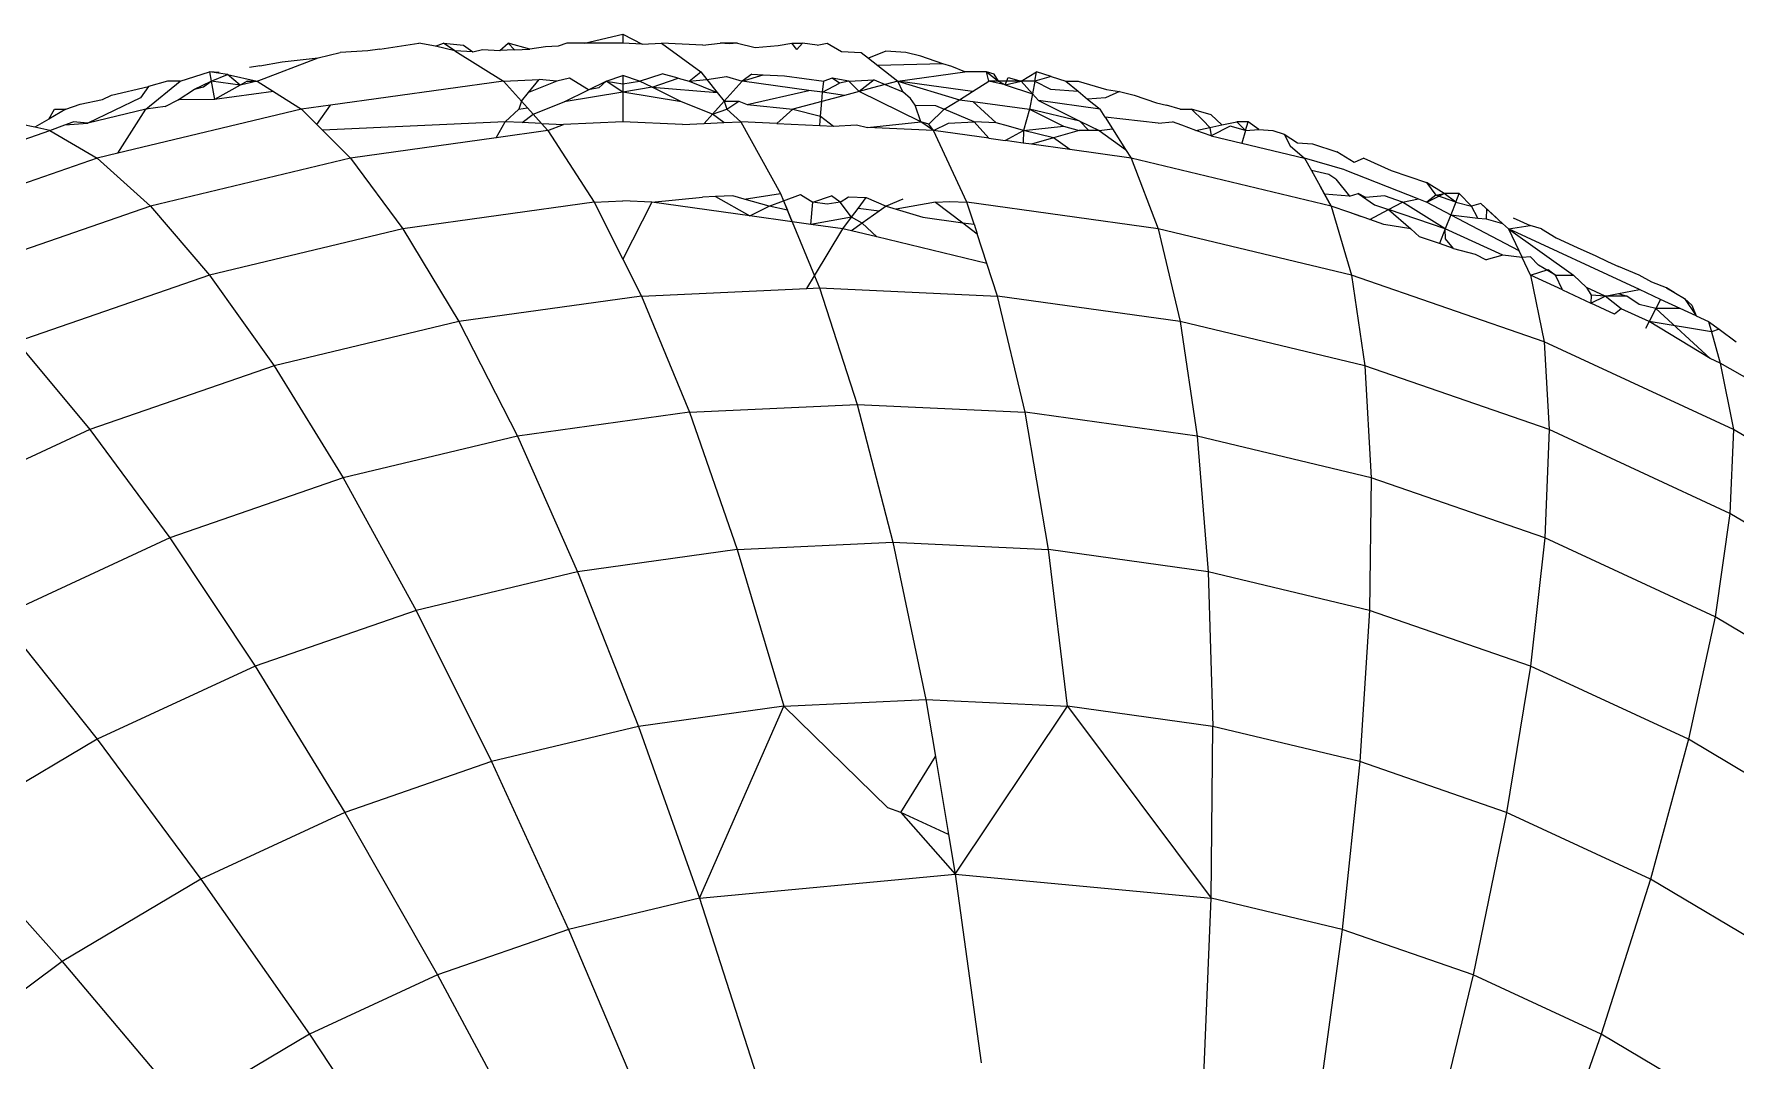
# Model space of a CAD drawing. Header units: millimetres. Extents: x 153 to 4750, y 92 to 3343.
# Drawn here: x 2630.94 to 2636.56, y 1093.23 to 1096.62 of the extents above; entities that cross this region are included whole.
import ezdxf

# ---------------------------------------------------------------- set-up
doc = ezdxf.new("R2010")
doc.units = ezdxf.units.MM

msp = doc.modelspace()

# ---------------------------------------------------------------- linework, layer by layer
for p, q in [((2632.7542, 1096.5853), (2632.8812, 1096.6156)), ((2632.8812, 1096.6156), (2632.8812, 1096.5853)), ((2632.8812, 1096.6156), (2632.9453, 1096.5824)), ((2632.0388, 1096.56), (2631.9474, 1096.555)), ((2632.0785, 1096.5656), (2632.0388, 1096.56)), ((2632.0785, 1096.5656), (2632.2073, 1096.5853)), ((2632.2627, 1096.5752), (2632.2073, 1096.5853)), ((2632.2627, 1096.5752), (2632.2887, 1096.5853)), ((2632.3265, 1096.5603), (2632.2627, 1096.5752)), ((2632.2887, 1096.5853), (2632.3547, 1096.579)), ((2632.3265, 1096.5603), (2632.2887, 1096.5853)), ((2632.3265, 1096.5603), (2632.4876, 1096.4606)), ((2632.386, 1096.5567), (2632.3265, 1096.5603)), ((2632.3547, 1096.579), (2632.386, 1096.5567)), ((2632.386, 1096.5567), (2632.4172, 1096.5644)), ((2632.4172, 1096.5644), (2632.4754, 1096.5608)), ((2632.4754, 1096.5608), (2632.5027, 1096.5853)), ((2632.5237, 1096.563), (2632.4754, 1096.5608)), ((2632.5743, 1096.5654), (2632.5027, 1096.5853)), ((2632.5027, 1096.5853), (2632.5237, 1096.563)), ((2632.5237, 1096.563), (2632.5743, 1096.5654)), ((2632.6256, 1096.5738), (2632.5743, 1096.5654)), ((2632.667, 1096.5756), (2632.6256, 1096.5738)), ((2632.6959, 1096.5853), (2632.667, 1096.5756)), ((2632.7542, 1096.5853), (2632.6959, 1096.5853)), ((2632.8812, 1096.5853), (2632.7542, 1096.5853)), ((2632.9453, 1096.5824), (2632.8812, 1096.5853)), ((2632.9453, 1096.5824), (2633.0082, 1096.5853)), ((2633.0082, 1096.5853), (2633.1384, 1096.4904)), ((2633.1448, 1096.579), (2633.0082, 1096.5853)), ((2633.1448, 1096.579), (2633.2023, 1096.5853)), ((2633.2598, 1096.5853), (2633.2023, 1096.5853)), ((2633.2324, 1096.5838), (2633.2023, 1096.5853)), ((2633.2598, 1096.5853), (2633.2324, 1096.5838)), ((2633.2598, 1096.5853), (2633.3179, 1096.5711)), ((2633.3179, 1096.5711), (2633.3937, 1096.578)), ((2633.3937, 1096.578), (2633.4388, 1096.5853)), ((2633.4551, 1096.5648), (2633.4388, 1096.5853)), ((2633.4388, 1096.5853), (2633.4737, 1096.5853)), ((2633.4551, 1096.5648), (2633.4737, 1096.5853)), ((2633.5224, 1096.5786), (2633.4737, 1096.5853)), ((2633.5224, 1096.5786), (2633.5551, 1096.5853)), ((2633.5551, 1096.5853), (2633.6031, 1096.558)), ((2633.6031, 1096.558), (2633.6673, 1096.555)), ((2633.7491, 1096.5586), (2633.6921, 1096.5359)), ((2633.815, 1096.555), (2633.7491, 1096.5586)), ((2631.6831, 1096.5103), (2631.6486, 1096.5054)), ((2631.6734, 1096.4606), (2631.8752, 1096.5371)), ((2631.6831, 1096.5103), (2631.7565, 1096.5234)), ((2631.7565, 1096.5234), (2631.8752, 1096.5371)), ((2631.8752, 1096.5371), (2631.9474, 1096.555)), ((2633.6673, 1096.555), (2633.6921, 1096.5359)), ((2633.6921, 1096.5359), (2633.7232, 1096.5117)), ((2633.9375, 1096.5173), (2633.7232, 1096.5117)), ((2633.7232, 1096.5117), (2633.7892, 1096.4606)), ((2633.8644, 1096.5428), (2633.815, 1096.555)), ((2633.9375, 1096.5173), (2633.8644, 1096.5428)), ((2633.9666, 1096.5083), (2633.9375, 1096.5173)), ((2634.0103, 1096.4904), (2633.9666, 1096.5083)), ((2631.3061, 1096.3673), (2631.4193, 1096.4606)), ((2631.3781, 1096.4606), (2631.3149, 1096.443)), ((2631.4193, 1096.4606), (2631.3781, 1096.4606)), ((2631.4193, 1096.4606), (2631.5165, 1096.4904)), ((2631.4668, 1096.4334), (2631.522, 1096.4606)), ((2631.4966, 1096.4414), (2631.522, 1096.4606)), ((2631.5165, 1096.4904), (2631.522, 1096.4606)), ((2631.5761, 1096.4825), (2631.5165, 1096.4904)), ((2631.5481, 1096.4888), (2631.5165, 1096.4904)), ((2631.522, 1096.4606), (2631.5761, 1096.4825)), ((2631.522, 1096.4606), (2631.5334, 1096.3991)), ((2631.6178, 1096.4473), (2631.522, 1096.4606)), ((2631.6178, 1096.4473), (2631.5334, 1096.3991)), ((2631.6178, 1096.4473), (2631.5761, 1096.4825)), ((2631.5761, 1096.4825), (2631.6734, 1096.4606)), ((2631.6734, 1096.4606), (2631.6178, 1096.4473)), ((2631.6411, 1096.4606), (2631.6178, 1096.4473)), ((2631.6411, 1096.4606), (2631.6734, 1096.4606)), ((2631.6734, 1096.4606), (2631.7276, 1096.4262)), ((2632.4876, 1096.4606), (2631.916, 1096.3806)), ((2632.4876, 1096.4606), (2632.6044, 1096.4659)), ((2632.4876, 1096.4606), (2632.5469, 1096.3942)), ((2632.57, 1096.423), (2632.6044, 1096.4659)), ((2632.6629, 1096.4606), (2632.57, 1096.423)), ((2632.6629, 1096.4606), (2632.6044, 1096.4659)), ((2632.7044, 1096.4705), (2632.6629, 1096.4606)), ((2632.7681, 1096.4319), (2632.7044, 1096.4705)), ((2632.7681, 1096.4319), (2632.8262, 1096.4606)), ((2632.8262, 1096.4606), (2632.8013, 1096.4376)), ((2632.8262, 1096.4606), (2632.8812, 1096.4786)), ((2632.8262, 1096.4606), (2632.8812, 1096.4512)), ((2632.8812, 1096.4243), (2632.8262, 1096.4606)), ((2632.9362, 1096.4606), (2632.8812, 1096.4786)), ((2632.8812, 1096.4786), (2632.8812, 1096.4243)), ((2632.8812, 1096.4512), (2632.9362, 1096.4606)), ((2632.9362, 1096.4606), (2633.011, 1096.4846)), ((2632.9773, 1096.4403), (2632.9362, 1096.4606)), ((2632.9773, 1096.4403), (2633.0639, 1096.4702)), ((2633.0639, 1096.4702), (2633.011, 1096.4846)), ((2633.0639, 1096.4702), (2633.0996, 1096.4606)), ((2633.0996, 1096.4606), (2633.1384, 1096.4904)), ((2633.0996, 1096.4606), (2633.158, 1096.4659)), ((2633.0996, 1096.4606), (2633.1924, 1096.423)), ((2633.1384, 1096.4904), (2633.158, 1096.4659)), ((2633.158, 1096.4659), (2633.2237, 1096.475)), ((2633.158, 1096.4659), (2633.1924, 1096.423)), ((2633.2748, 1096.4606), (2633.2155, 1096.3942)), ((2633.2237, 1096.475), (2633.2748, 1096.4606)), ((2633.3072, 1096.4827), (2633.2748, 1096.4606)), ((2633.2748, 1096.4606), (2633.3437, 1096.481)), ((2633.4946, 1096.4298), (2633.2748, 1096.4606)), ((2633.3072, 1096.4827), (2633.3437, 1096.481)), ((2633.3437, 1096.481), (2633.4149, 1096.4777)), ((2633.4149, 1096.4777), (2633.5439, 1096.4606)), ((2633.5405, 1096.4234), (2633.5439, 1096.4606)), ((2633.5405, 1096.4234), (2633.5962, 1096.4534)), ((2633.5716, 1096.4705), (2633.5439, 1096.4606)), ((2633.6272, 1096.4606), (2633.5716, 1096.4705)), ((2633.5962, 1096.4534), (2633.5716, 1096.4705)), ((2633.6272, 1096.4606), (2633.5962, 1096.4534)), ((2633.6272, 1096.4606), (2633.7105, 1096.4642)), ((2633.6614, 1096.4263), (2633.6272, 1096.4606)), ((2633.7105, 1096.4642), (2633.6614, 1096.4263)), ((2633.7465, 1096.4491), (2633.7052, 1096.4384)), ((2633.7105, 1096.4642), (2633.7465, 1096.4491)), ((2633.7892, 1096.4606), (2633.7465, 1096.4491)), ((2633.7465, 1096.4491), (2633.8047, 1096.4247)), ((2633.7892, 1096.4606), (2634.0103, 1096.4904)), ((2633.8047, 1096.4247), (2633.7892, 1096.4606)), ((2634.0349, 1096.4262), (2633.7892, 1096.4606)), ((2633.7892, 1096.4606), (2633.992, 1096.399)), ((2634.0811, 1096.4904), (2634.0103, 1096.4904)), ((2634.0349, 1096.4262), (2634.089, 1096.4606)), ((2634.1068, 1096.4827), (2634.0811, 1096.4904)), ((2634.0811, 1096.4904), (2634.1213, 1096.4606)), ((2634.089, 1096.4606), (2634.0811, 1096.4904)), ((2634.1213, 1096.4606), (2634.089, 1096.4606)), ((2634.1435, 1096.4475), (2634.089, 1096.4606)), ((2634.1213, 1096.4606), (2634.1068, 1096.4827)), ((2634.1213, 1096.4606), (2634.1435, 1096.4475)), ((2634.1961, 1096.4606), (2634.1213, 1096.4606)), ((2634.1435, 1096.4475), (2634.1525, 1096.4726)), ((2634.1435, 1096.4475), (2634.1961, 1096.4606)), ((2634.1435, 1096.4475), (2634.2327, 1096.4188)), ((2634.1525, 1096.4726), (2634.1961, 1096.4606)), ((2634.1961, 1096.4606), (2634.246, 1096.4904)), ((2634.2327, 1096.4188), (2634.1961, 1096.4606)), ((2634.2404, 1096.4606), (2634.1961, 1096.4606)), ((2634.2404, 1096.4606), (2634.2327, 1096.4188)), ((2634.2404, 1096.4606), (2634.246, 1096.4904)), ((2634.2946, 1096.4754), (2634.2404, 1096.4606)), ((2634.2404, 1096.4606), (2634.2922, 1096.434)), ((2634.2946, 1096.4754), (2634.246, 1096.4904)), ((2634.2946, 1096.4754), (2634.3431, 1096.4606)), ((2634.3431, 1096.4606), (2634.3843, 1096.4606)), ((2634.3431, 1096.4606), (2634.3841, 1096.4268)), ((2634.3843, 1096.4606), (2634.4779, 1096.4328)), ((2631.0897, 1096.3845), (2631.1639, 1096.3994)), ((2631.2884, 1096.4056), (2631.1147, 1096.3214)), ((2631.1639, 1096.3994), (2631.1932, 1096.4144)), ((2631.1932, 1096.4144), (2631.3149, 1096.443)), ((2631.3149, 1096.443), (2631.2884, 1096.4056)), ((2631.3705, 1096.3763), (2631.413, 1096.3982)), ((2631.413, 1096.3982), (2631.4668, 1096.4334)), ((2631.5334, 1096.3991), (2631.413, 1096.3982)), ((2631.4668, 1096.4334), (2631.4966, 1096.4414)), ((2631.7276, 1096.4262), (2631.5334, 1096.3991)), ((2631.7276, 1096.4262), (2631.8205, 1096.3673)), ((2632.5469, 1096.3942), (2632.5376, 1096.3673)), ((2632.5469, 1096.3942), (2632.57, 1096.423)), ((2632.5469, 1096.3942), (2632.5667, 1096.3721)), ((2632.5855, 1096.351), (2632.6876, 1096.3922)), ((2632.6876, 1096.3922), (2632.7681, 1096.4319)), ((2632.8812, 1096.4243), (2632.6876, 1096.3922)), ((2632.8013, 1096.4376), (2632.7681, 1096.4319)), ((2632.9773, 1096.4403), (2632.8812, 1096.4243)), ((2632.8812, 1096.4243), (2632.8812, 1096.3261)), ((2633.0748, 1096.3922), (2632.8812, 1096.4243)), ((2633.0748, 1096.3922), (2632.9773, 1096.4403)), ((2632.9773, 1096.4403), (2633.1924, 1096.423)), ((2633.1769, 1096.351), (2633.0748, 1096.3922)), ((2633.1769, 1096.351), (2633.2155, 1096.3942)), ((2633.1924, 1096.423), (2633.2155, 1096.3942)), ((2633.2155, 1096.3942), (2633.2635, 1096.3943)), ((2633.2155, 1096.3942), (2633.2248, 1096.3673)), ((2633.2248, 1096.3673), (2633.2635, 1096.3943)), ((2633.2635, 1096.3943), (2633.2919, 1096.3828)), ((2633.2919, 1096.3828), (2633.4946, 1096.4298)), ((2633.5378, 1096.3931), (2633.4417, 1096.3673)), ((2633.5405, 1096.4234), (2633.4946, 1096.4298)), ((2633.5334, 1096.3448), (2633.5378, 1096.3931)), ((2633.5378, 1096.3931), (2633.5405, 1096.4234)), ((2633.613, 1096.4133), (2633.5378, 1096.3931)), ((2633.613, 1096.4133), (2633.5405, 1096.4234)), ((2633.6614, 1096.4263), (2633.613, 1096.4133)), ((2633.7052, 1096.4384), (2633.6614, 1096.4263)), ((2633.8644, 1096.3261), (2633.6614, 1096.4263)), ((2633.8306, 1096.4028), (2633.8047, 1096.4247)), ((2633.8464, 1096.3806), (2633.8306, 1096.4028)), ((2633.9419, 1096.3673), (2633.992, 1096.399)), ((2633.992, 1096.399), (2634.0349, 1096.4262)), ((2633.992, 1096.399), (2634.0361, 1096.393)), ((2634.0361, 1096.393), (2634.2231, 1096.3673)), ((2634.1133, 1096.3224), (2634.0361, 1096.393)), ((2634.2327, 1096.4188), (2634.2231, 1096.3673)), ((2634.2526, 1096.3958), (2634.2327, 1096.4188)), ((2634.2526, 1096.3958), (2634.3897, 1096.3281)), ((2634.4563, 1096.3673), (2634.2526, 1096.3958)), ((2634.2922, 1096.434), (2634.3841, 1096.4268)), ((2634.3841, 1096.4268), (2634.4153, 1096.401)), ((2634.474, 1096.4056), (2634.4153, 1096.401)), ((2634.4153, 1096.401), (2634.4563, 1096.3673)), ((2634.5209, 1096.4258), (2634.474, 1096.4056)), ((2634.4779, 1096.4328), (2634.5209, 1096.4258)), ((2634.5209, 1096.4258), (2634.5692, 1096.4144)), ((2634.5692, 1096.4144), (2634.6428, 1096.3888)), ((2634.6428, 1096.3888), (2634.6757, 1096.3809)), ((2630.9857, 1096.3345), (2630.9397, 1096.3077)), ((2631.042, 1096.3673), (2630.9857, 1096.3345)), ((2630.9857, 1096.3345), (2631.0044, 1096.3673)), ((2631.0044, 1096.3673), (2631.042, 1096.3673)), ((2631.042, 1096.3673), (2631.0897, 1096.3845)), ((2631.3061, 1096.3673), (2631.1147, 1096.3214)), ((2631.2141, 1096.2221), (2631.3061, 1096.3673)), ((2631.8205, 1096.3673), (2631.2141, 1096.2221)), ((2631.3705, 1096.3763), (2631.3061, 1096.3673)), ((2631.916, 1096.3806), (2631.8205, 1096.3673)), ((2631.8205, 1096.3673), (2631.8705, 1096.3171)), ((2631.8705, 1096.3171), (2631.916, 1096.3806)), ((2632.4923, 1096.3261), (2632.5376, 1096.3673)), ((2632.5376, 1096.3673), (2632.5667, 1096.3721)), ((2632.5484, 1096.3235), (2632.5855, 1096.351)), ((2632.5667, 1096.3721), (2632.6127, 1096.3206)), ((2632.5667, 1096.3721), (2632.5855, 1096.351)), ((2633.1769, 1096.351), (2633.1497, 1096.3206)), ((2633.1769, 1096.351), (2633.2248, 1096.3673)), ((2633.214, 1096.3235), (2633.1769, 1096.351)), ((2633.2702, 1096.3261), (2633.2248, 1096.3673)), ((2633.2919, 1096.3828), (2633.4417, 1096.3673)), ((2633.4417, 1096.3673), (2633.3889, 1096.3206)), ((2633.4417, 1096.3673), (2633.5334, 1096.3448)), ((2633.5307, 1096.3141), (2633.5334, 1096.3448)), ((2633.5334, 1096.3448), (2633.5769, 1096.312)), ((2633.8644, 1096.3261), (2633.8464, 1096.3806)), ((2633.8464, 1096.3806), (2633.9134, 1096.3792)), ((2633.8913, 1096.318), (2633.9419, 1096.3673)), ((2633.9134, 1096.3792), (2633.9419, 1096.3673)), ((2634.0404, 1096.3261), (2633.9419, 1096.3673)), ((2634.2231, 1096.3673), (2634.2032, 1096.2969)), ((2634.3897, 1096.3281), (2634.2231, 1096.3673)), ((2634.2231, 1096.3673), (2634.3351, 1096.3111)), ((2634.4726, 1096.3416), (2634.4563, 1096.3673)), ((2634.4726, 1096.3416), (2634.4971, 1096.3029)), ((2634.6477, 1096.3215), (2634.4726, 1096.3416)), ((2634.7204, 1096.3673), (2634.6757, 1096.3809)), ((2634.7204, 1096.3673), (2634.758, 1096.3673)), ((2634.758, 1096.3673), (2634.7961, 1096.3299)), ((2634.8232, 1096.3488), (2634.758, 1096.3673)), ((2634.8581, 1096.3154), (2634.8232, 1096.3488)), ((2630.308, 1096.0608), (2630.9897, 1096.2969)), ((2630.9397, 1096.3077), (2630.8545, 1096.3261)), ((2630.9897, 1096.2969), (2630.9397, 1096.3077)), ((2630.9897, 1096.2969), (2631.0388, 1096.3155)), ((2630.9897, 1096.2969), (2631.1455, 1096.2057)), ((2631.0388, 1096.3155), (2631.0668, 1096.3261)), ((2631.0388, 1096.3155), (2631.1147, 1096.3214)), ((2631.1147, 1096.3214), (2631.0668, 1096.3261)), ((2631.8705, 1096.3171), (2631.8891, 1096.2984)), ((2632.4923, 1096.3261), (2631.8891, 1096.2984)), ((2631.8891, 1096.2984), (2631.9816, 1096.2057)), ((2632.4629, 1096.273), (2632.4923, 1096.3261)), ((2632.6339, 1096.2969), (2632.4629, 1096.273)), ((2632.5484, 1096.3235), (2632.4923, 1096.3261)), ((2632.6127, 1096.3206), (2632.5484, 1096.3235)), ((2632.6127, 1096.3206), (2632.685, 1096.3173)), ((2632.6127, 1096.3206), (2632.6339, 1096.2969)), ((2632.6339, 1096.2969), (2632.685, 1096.3173)), ((2632.6339, 1096.2969), (2632.7861, 1096.0608)), ((2632.8812, 1096.3261), (2632.685, 1096.3173)), ((2633.0774, 1096.3173), (2632.8812, 1096.3261)), ((2633.0774, 1096.3173), (2633.1497, 1096.3206)), ((2633.1497, 1096.3206), (2633.214, 1096.3235)), ((2633.214, 1096.3235), (2633.2702, 1096.3261)), ((2633.2702, 1096.3261), (2633.4015, 1096.089)), ((2633.3889, 1096.3206), (2633.2702, 1096.3261)), ((2633.3889, 1096.3206), (2633.5307, 1096.3141)), ((2633.5307, 1096.3141), (2633.5769, 1096.312)), ((2633.5769, 1096.312), (2633.6523, 1096.3157)), ((2633.6523, 1096.3157), (2633.6882, 1096.3069)), ((2633.6882, 1096.3069), (2633.8644, 1096.3261)), ((2633.9064, 1096.2969), (2633.6882, 1096.3069)), ((2633.9064, 1096.2969), (2633.8644, 1096.3261)), ((2633.8913, 1096.318), (2633.8644, 1096.3261)), ((2633.9064, 1096.2969), (2633.8913, 1096.318)), ((2633.9064, 1096.2969), (2633.9565, 1096.3215)), ((2634.0168, 1096.0608), (2633.9064, 1096.2969)), ((2634.0887, 1096.2714), (2633.9064, 1096.2969)), ((2633.9565, 1096.3215), (2634.0404, 1096.3261)), ((2634.1133, 1096.3224), (2634.0404, 1096.3261)), ((2634.0404, 1096.3261), (2634.0887, 1096.2714)), ((2634.1539, 1096.3117), (2634.1133, 1096.3224)), ((2634.1433, 1096.2638), (2634.2032, 1096.2969)), ((2634.2032, 1096.2969), (2634.1539, 1096.3117)), ((2634.2032, 1096.2969), (2634.2025, 1096.2555)), ((2634.2032, 1096.2969), (2634.3351, 1096.3111)), ((2634.3029, 1096.2727), (2634.2032, 1096.2969)), ((2634.3869, 1096.2969), (2634.3029, 1096.2727)), ((2634.3351, 1096.3111), (2634.3869, 1096.2969)), ((2634.3869, 1096.2969), (2634.4185, 1096.2986)), ((2634.4529, 1096.2969), (2634.3869, 1096.2969)), ((2634.4185, 1096.2986), (2634.3897, 1096.3281)), ((2634.3897, 1096.3281), (2634.4529, 1096.2969)), ((2634.4185, 1096.2986), (2634.4529, 1096.2969)), ((2634.4529, 1096.2969), (2634.4971, 1096.3029)), ((2634.4529, 1096.2969), (2634.5405, 1096.2344)), ((2634.4971, 1096.3029), (2634.5405, 1096.2344)), ((2634.6477, 1096.3215), (2634.6956, 1096.3261)), ((2634.7266, 1096.3147), (2634.6956, 1096.3261)), ((2634.7727, 1096.2969), (2634.7266, 1096.3147)), ((2634.7727, 1096.2969), (2634.819, 1096.3069)), ((2634.8229, 1096.2795), (2634.7727, 1096.2969)), ((2634.7961, 1096.3299), (2634.819, 1096.3069)), ((2634.819, 1096.3069), (2634.8581, 1096.3154)), ((2634.819, 1096.3069), (2634.8229, 1096.2795)), ((2634.8859, 1096.3119), (2634.8229, 1096.2795)), ((2634.8229, 1096.2795), (2634.9246, 1096.2552)), ((2634.8581, 1096.3154), (2634.9079, 1096.3261)), ((2634.9366, 1096.2969), (2634.8859, 1096.3119)), ((2634.9366, 1096.2969), (2634.9079, 1096.3261)), ((2634.9449, 1096.3261), (2634.9079, 1096.3261)), ((2634.9366, 1096.2969), (2634.9246, 1096.2552)), ((2634.9366, 1096.2969), (2634.9449, 1096.3261)), ((2634.9366, 1096.2969), (2634.9803, 1096.301)), ((2634.9803, 1096.301), (2634.9449, 1096.3261)), ((2634.9803, 1096.301), (2635.0267, 1096.2969)), ((2635.0267, 1096.2969), (2635.0639, 1096.2856)), ((2635.0639, 1096.2856), (2635.1077, 1096.2569)), ((2635.0639, 1096.2856), (2635.0843, 1096.2467)), ((2631.2141, 1096.2221), (2631.1455, 1096.2057)), ((2632.4629, 1096.273), (2631.9816, 1096.2057)), ((2634.0887, 1096.2714), (2634.1433, 1096.2638)), ((2634.2025, 1096.2555), (2634.1433, 1096.2638)), ((2634.23, 1096.2517), (2634.2025, 1096.2555)), ((2634.3029, 1096.2727), (2634.23, 1096.2517)), ((2634.3561, 1096.234), (2634.23, 1096.2517)), ((2634.3561, 1096.234), (2634.3029, 1096.2727)), ((2634.5587, 1096.2057), (2634.3561, 1096.234)), ((2634.5405, 1096.2344), (2634.5587, 1096.2057)), ((2634.9246, 1096.2552), (2635.1313, 1096.2057)), ((2635.0843, 1096.2467), (2635.1313, 1096.2057)), ((2635.1077, 1096.2569), (2635.1576, 1096.2537)), ((2635.1576, 1096.2537), (2635.2376, 1096.2265)), ((2635.2955, 1096.1918), (2635.2376, 1096.2265)), ((2631.1455, 1096.2057), (2630.4724, 1095.9726)), ((2631.1455, 1096.2057), (2631.3216, 1096.0478)), ((2631.9816, 1096.2057), (2631.3216, 1096.0478)), ((2631.9816, 1096.2057), (2632.1553, 1095.9726)), ((2634.5587, 1096.2057), (2634.6476, 1095.9726)), ((2635.2186, 1096.0478), (2634.5587, 1096.2057)), ((2635.1313, 1096.2057), (2635.1538, 1096.1649)), ((2635.264, 1096.1676), (2635.1313, 1096.2057)), ((2635.2115, 1096.1523), (2635.1538, 1096.1649)), ((2635.1538, 1096.1649), (2635.1824, 1096.1132)), ((2635.264, 1096.1676), (2635.5072, 1096.0716)), ((2635.3267, 1096.2057), (2635.2955, 1096.1918)), ((2635.3267, 1096.2057), (2635.4172, 1096.1654)), ((2635.4172, 1096.1654), (2635.5339, 1096.1257)), ((2635.1972, 1096.0866), (2635.1824, 1096.1132)), ((2635.1824, 1096.1132), (2635.2186, 1096.0478)), ((2635.2347, 1096.1369), (2635.2115, 1096.1523)), ((2635.2347, 1096.1369), (2635.2791, 1096.0803)), ((2635.5339, 1096.1257), (2635.5646, 1096.0833)), ((2635.5925, 1096.089), (2635.5339, 1096.1257)), ((2632.7861, 1096.0608), (2632.1553, 1095.9726)), ((2632.7861, 1096.0608), (2632.8812, 1096.0652)), ((2632.7861, 1096.0608), (2632.8812, 1095.8723)), ((2632.9763, 1096.0608), (2632.8812, 1096.0652)), ((2632.9763, 1096.0608), (2632.8812, 1095.8723)), ((2632.9763, 1096.0608), (2633.1437, 1096.0772)), ((2633.3004, 1096.0155), (2632.9763, 1096.0608)), ((2633.1868, 1096.0792), (2633.1437, 1096.0772)), ((2633.2437, 1096.0818), (2633.1868, 1096.0792)), ((2633.1868, 1096.0792), (2633.3004, 1096.0155)), ((2633.2817, 1096.071), (2633.2437, 1096.0818)), ((2633.2817, 1096.071), (2633.4015, 1096.089)), ((2633.3635, 1096.0478), (2633.2817, 1096.071)), ((2633.3635, 1096.0478), (2633.4113, 1096.0651)), ((2633.4015, 1096.089), (2633.4113, 1096.0651)), ((2633.4113, 1096.0651), (2633.4675, 1096.086)), ((2633.4113, 1096.0651), (2633.44, 1095.996)), ((2633.4113, 1096.0651), (2633.4241, 1096.0343)), ((2633.4675, 1096.086), (2633.5078, 1096.0608)), ((2633.5012, 1095.9874), (2633.5078, 1096.0608)), ((2633.5078, 1096.0608), (2633.57, 1096.0813)), ((2633.5555, 1096.0542), (2633.5078, 1096.0608)), ((2633.5987, 1096.0608), (2633.5555, 1096.0542)), ((2633.5987, 1096.0608), (2633.57, 1096.0813)), ((2633.5987, 1096.0608), (2633.6257, 1096.0787)), ((2633.636, 1096.0114), (2633.5987, 1096.0608)), ((2633.6257, 1096.0787), (2633.6842, 1096.0761)), ((2633.6575, 1096.0402), (2633.6842, 1096.0761)), ((2633.6842, 1096.0761), (2633.7504, 1096.0478)), ((2633.8047, 1096.0705), (2633.7504, 1096.0478)), ((2633.9135, 1096.0608), (2633.7835, 1096.0377)), ((2633.9135, 1096.0608), (2633.9608, 1096.0634)), ((2633.9135, 1096.0608), (2634.0029, 1095.9928)), ((2633.9608, 1096.0634), (2634.0168, 1096.0608)), ((2634.6476, 1095.9726), (2634.0168, 1096.0608)), ((2634.0408, 1095.9876), (2634.0168, 1096.0608)), ((2635.2791, 1096.0803), (2635.1972, 1096.0866)), ((2635.2186, 1096.0478), (2635.1972, 1096.0866)), ((2635.2791, 1096.0803), (2635.3085, 1096.089)), ((2635.3333, 1096.0762), (2635.3085, 1096.089)), ((2635.3085, 1096.089), (2635.3624, 1096.052)), ((2635.3948, 1096.0815), (2635.3333, 1096.0762)), ((2635.3624, 1096.052), (2635.4087, 1096.0362)), ((2635.4545, 1096.0608), (2635.3948, 1096.0815)), ((2635.4087, 1096.0362), (2635.4545, 1096.0608)), ((2635.4545, 1096.0608), (2635.5072, 1096.0716)), ((2635.5958, 1095.9726), (2635.4545, 1096.0608)), ((2635.5072, 1096.0716), (2635.5346, 1096.0608)), ((2635.5346, 1096.0608), (2635.5925, 1096.089)), ((2635.5646, 1096.0833), (2635.5346, 1096.0608)), ((2635.5346, 1096.0608), (2635.6142, 1096.0189)), ((2635.5646, 1096.0833), (2635.5925, 1096.089)), ((2635.6308, 1096.0608), (2635.5646, 1096.0833)), ((2635.6308, 1096.0608), (2635.5925, 1096.089)), ((2635.6419, 1096.089), (2635.5925, 1096.089)), ((2635.6308, 1096.0608), (2635.6142, 1096.0189)), ((2635.6308, 1096.0608), (2635.6419, 1096.089)), ((2635.6308, 1096.0608), (2635.6819, 1096.0478)), ((2635.6819, 1096.0478), (2635.6419, 1096.089)), ((2635.713, 1096.0566), (2635.6819, 1096.0478)), ((2635.713, 1096.0566), (2635.7323, 1096.0389)), ((2635.7645, 1096.0093), (2635.713, 1096.0566)), ((2631.3216, 1096.0478), (2630.6635, 1095.8198)), ((2631.3216, 1096.0478), (2631.5171, 1095.8198)), ((2633.3004, 1096.0155), (2633.3635, 1096.0478)), ((2633.44, 1095.996), (2633.3004, 1096.0155)), ((2633.4241, 1096.0343), (2633.3635, 1096.0478)), ((2633.44, 1095.996), (2633.4241, 1096.0343)), ((2633.5012, 1095.9874), (2633.44, 1095.996)), ((2633.44, 1095.996), (2633.5138, 1095.8178)), ((2633.636, 1096.0114), (2633.5012, 1095.9874)), ((2633.6071, 1095.9726), (2633.636, 1096.0114)), ((2633.636, 1096.0114), (2633.6575, 1096.0402)), ((2633.6714, 1095.9913), (2633.636, 1096.0114)), ((2633.7266, 1096.0308), (2633.6575, 1096.0402)), ((2633.7266, 1096.0308), (2633.6714, 1095.9913)), ((2633.7504, 1096.0478), (2633.7266, 1096.0308)), ((2633.7504, 1096.0478), (2633.7835, 1096.0377)), ((2633.7835, 1096.0377), (2633.8715, 1096.0109)), ((2633.8715, 1096.0109), (2634.0029, 1095.9928)), ((2635.2186, 1096.0478), (2635.2859, 1095.8198)), ((2635.277, 1096.0276), (2635.2186, 1096.0478)), ((2635.3472, 1096.0032), (2635.277, 1096.0276)), ((2635.3167, 1096.0138), (2635.277, 1096.0276)), ((2635.3472, 1096.0032), (2635.4087, 1096.0362)), ((2635.3932, 1095.9873), (2635.3472, 1096.0032)), ((2635.5958, 1095.9726), (2635.4087, 1096.0362)), ((2635.4087, 1096.0362), (2635.4818, 1095.9726)), ((2635.6142, 1096.0189), (2635.5958, 1095.9726)), ((2635.6142, 1096.0189), (2635.7036, 1096.0075)), ((2635.6142, 1096.0189), (2635.8384, 1095.9009)), ((2635.7036, 1096.0075), (2635.6819, 1096.0478)), ((2635.7036, 1096.0075), (2635.7308, 1096.0059)), ((2635.7323, 1096.0389), (2635.7308, 1096.0059)), ((2635.7308, 1096.0059), (2635.7846, 1095.9908)), ((2635.7323, 1096.0389), (2635.7846, 1095.9908)), ((2635.8194, 1096.0094), (2635.8757, 1095.9833)), ((2632.1553, 1095.9726), (2631.5171, 1095.8198)), ((2632.1553, 1095.9726), (2632.3398, 1095.6665)), ((2633.6071, 1095.9726), (2633.5012, 1095.9874)), ((2633.5138, 1095.8178), (2633.6071, 1095.9726)), ((2633.6356, 1095.9658), (2633.6071, 1095.9726)), ((2633.6714, 1095.9913), (2633.6356, 1095.9658)), ((2633.7191, 1095.9458), (2633.6356, 1095.9658)), ((2633.7191, 1095.9458), (2633.6714, 1095.9913)), ((2634.0829, 1095.8587), (2633.7191, 1095.9458)), ((2634.0029, 1095.9928), (2634.0408, 1095.9876)), ((2634.0029, 1095.9928), (2634.0511, 1095.9561)), ((2634.0408, 1095.9876), (2634.0511, 1095.9561)), ((2634.0829, 1095.8587), (2634.0511, 1095.9561)), ((2634.6476, 1095.9726), (2634.7209, 1095.6665)), ((2635.2859, 1095.8198), (2634.6476, 1095.9726)), ((2635.4818, 1095.9726), (2635.3932, 1095.9873)), ((2635.4818, 1095.9726), (2635.5102, 1095.9468)), ((2635.5765, 1095.9238), (2635.5102, 1095.9468)), ((2635.5958, 1095.9726), (2635.5765, 1095.9238)), ((2635.7854, 1095.8863), (2635.5958, 1095.9726)), ((2635.5963, 1095.9401), (2635.5958, 1095.9726)), ((2635.6224, 1095.9079), (2635.5963, 1095.9401)), ((2635.7846, 1095.9908), (2635.8044, 1095.9726)), ((2635.8044, 1095.9726), (2635.8757, 1095.9833)), ((2636.2364, 1095.7724), (2635.8044, 1095.9726)), ((2635.8044, 1095.9726), (2635.8384, 1095.9009)), ((2635.8044, 1095.9726), (2636.0194, 1095.8198)), ((2635.913, 1095.9726), (2635.8757, 1095.9833)), ((2635.913, 1095.9726), (2635.9621, 1095.9433)), ((2635.9621, 1095.9433), (2636.031, 1095.9114)), ((2635.6224, 1095.9079), (2635.5765, 1095.9238)), ((2635.6224, 1095.9079), (2635.6949, 1095.889)), ((2635.6949, 1095.889), (2635.7311, 1095.8703)), ((2635.7854, 1095.8863), (2635.7311, 1095.8703)), ((2635.8493, 1095.8778), (2635.7854, 1095.8863)), ((2635.8384, 1095.9009), (2635.8493, 1095.8778)), ((2636.031, 1095.9114), (2636.0926, 1095.8839)), ((2636.0926, 1095.8839), (2636.1316, 1095.8648)), ((2632.8812, 1095.8723), (2632.9425, 1095.7508)), ((2634.1182, 1095.7508), (2634.0829, 1095.8587)), ((2635.8776, 1095.8802), (2635.8493, 1095.8778)), ((2635.8767, 1095.8198), (2635.8493, 1095.8778)), ((2635.8767, 1095.8198), (2635.9353, 1095.838)), ((2635.9033, 1095.8528), (2635.8776, 1095.8802)), ((2635.9601, 1095.8198), (2635.9033, 1095.8528)), ((2635.9353, 1095.838), (2635.9601, 1095.8198)), ((2636.1316, 1095.8648), (2636.1674, 1095.8482)), ((2636.2363, 1095.8198), (2636.1674, 1095.8482)), ((2631.5171, 1095.8198), (2630.8806, 1095.5994)), ((2631.5171, 1095.8198), (2631.7301, 1095.5206)), ((2632.9425, 1095.7508), (2633.4885, 1095.7758)), ((2633.4885, 1095.7758), (2633.5138, 1095.8178)), ((2633.4885, 1095.7758), (2633.5304, 1095.7777)), ((2633.5138, 1095.8178), (2633.5304, 1095.7777)), ((2633.5304, 1095.7777), (2634.1182, 1095.7508)), ((2633.5304, 1095.7777), (2633.6547, 1095.3931)), ((2635.2859, 1095.8198), (2635.3307, 1095.5206)), ((2635.9224, 1095.5994), (2635.2859, 1095.8198)), ((2635.8767, 1095.8198), (2635.9224, 1095.5994)), ((2635.9824, 1095.7709), (2635.8767, 1095.8198)), ((2635.9601, 1095.8198), (2636.0194, 1095.8198)), ((2635.9824, 1095.7709), (2635.9601, 1095.8198)), ((2635.9824, 1095.7709), (2636.0758, 1095.7276)), ((2636.0194, 1095.8198), (2636.0618, 1095.7794)), ((2636.0618, 1095.7794), (2636.0775, 1095.7534)), ((2636.1235, 1095.7508), (2636.0618, 1095.7794)), ((2636.1671, 1095.7591), (2636.2364, 1095.7724)), ((2636.2779, 1095.7969), (2636.2363, 1095.8198)), ((2636.3064, 1095.7399), (2636.2364, 1095.7724)), ((2636.3259, 1095.7777), (2636.2779, 1095.7969)), ((2636.351, 1095.7631), (2636.3259, 1095.7777)), ((2636.3259, 1095.7777), (2636.3859, 1095.7427)), ((2632.9425, 1095.7508), (2632.3398, 1095.6665)), ((2632.9425, 1095.7508), (2633.1007, 1095.3677)), ((2634.2086, 1095.3677), (2634.1182, 1095.7508)), ((2634.7209, 1095.6665), (2634.1182, 1095.7508)), ((2636.0775, 1095.7534), (2636.0758, 1095.7276)), ((2636.0758, 1095.7276), (2636.1235, 1095.7508)), ((2636.1539, 1095.6914), (2636.0758, 1095.7276)), ((2636.1235, 1095.7508), (2636.0775, 1095.7534)), ((2636.1235, 1095.7508), (2636.1671, 1095.7591)), ((2636.176, 1095.7085), (2636.1235, 1095.7508)), ((2636.195, 1095.7508), (2636.1235, 1095.7508)), ((2636.1671, 1095.7591), (2636.195, 1095.7508)), ((2636.2358, 1095.723), (2636.195, 1095.7508)), ((2636.2907, 1095.7095), (2636.2358, 1095.723)), ((2636.3064, 1095.7399), (2636.2907, 1095.7095)), ((2636.3714, 1095.7098), (2636.3064, 1095.7399)), ((2636.4092, 1095.7202), (2636.3859, 1095.7427)), ((2636.3859, 1095.7427), (2636.4239, 1095.6855)), ((2636.4092, 1095.7202), (2636.4239, 1095.6855)), ((2632.3398, 1095.6665), (2631.7301, 1095.5206)), ((2632.3398, 1095.6665), (2632.5329, 1095.2883)), ((2634.7209, 1095.6665), (2634.7764, 1095.2883)), ((2635.3307, 1095.5206), (2634.7209, 1095.6665)), ((2636.176, 1095.7085), (2636.1539, 1095.6914)), ((2636.2684, 1095.6665), (2636.176, 1095.7085)), ((2636.2684, 1095.6665), (2636.2567, 1095.6438)), ((2636.2907, 1095.7095), (2636.2684, 1095.6665)), ((2636.4705, 1095.5447), (2636.2684, 1095.6665)), ((2636.4744, 1095.6328), (2636.2684, 1095.6665)), ((2636.3714, 1095.7098), (2636.2907, 1095.7095)), ((2636.4705, 1095.5447), (2636.2907, 1095.7095)), ((2636.4239, 1095.6855), (2636.3714, 1095.7098)), ((2636.4239, 1095.6855), (2636.4649, 1095.6665)), ((2636.4649, 1095.6665), (2636.4744, 1095.6328)), ((2636.4649, 1095.6665), (2636.4996, 1095.6413)), ((2636.4996, 1095.6413), (2636.4744, 1095.6328)), ((2636.4744, 1095.6328), (2636.5035, 1095.5294)), ((2636.4996, 1095.6413), (2636.5556, 1095.5994)), ((2630.8806, 1095.5994), (2631.122, 1095.31)), ((2635.9224, 1095.5994), (2635.9388, 1095.31)), ((2636.5469, 1095.31), (2635.9224, 1095.5994)), ((2636.5035, 1095.5294), (2636.4705, 1095.5447)), ((2631.7301, 1095.5206), (2631.122, 1095.31)), ((2631.7301, 1095.5206), (2631.9583, 1095.1508)), ((2635.3307, 1095.5206), (2635.351, 1095.1508)), ((2635.9388, 1095.31), (2635.3307, 1095.5206)), ((2636.5035, 1095.5294), (2636.5469, 1095.31)), ((2636.6096, 1095.4688), (2636.5035, 1095.5294)), ((2633.1007, 1095.3677), (2633.6547, 1095.3931)), ((2633.6547, 1095.3931), (2634.2086, 1095.3677)), ((2633.6547, 1095.3931), (2633.7721, 1094.9383)), ((2633.1007, 1095.3677), (2632.5329, 1095.2883)), ((2633.1007, 1095.3677), (2633.2583, 1094.9147)), ((2634.2859, 1094.9147), (2634.2086, 1095.3677)), ((2634.7764, 1095.2883), (2634.2086, 1095.3677)), ((2631.122, 1095.31), (2630.5253, 1095.0335)), ((2631.122, 1095.31), (2631.3853, 1094.9523)), ((2632.5329, 1095.2883), (2631.9583, 1095.1508)), ((2632.5329, 1095.2883), (2632.7315, 1094.841)), ((2634.7764, 1095.2883), (2634.8126, 1094.841)), ((2635.351, 1095.1508), (2634.7764, 1095.2883)), ((2635.9388, 1095.31), (2635.924, 1094.9523)), ((2636.5355, 1095.0335), (2635.9388, 1095.31)), ((2636.5469, 1095.31), (2636.5355, 1095.0335)), ((2637.149, 1094.9523), (2636.5469, 1095.31)), ((2631.9583, 1095.1508), (2631.3853, 1094.9523)), ((2631.9583, 1095.1508), (2632.1986, 1094.7135)), ((2635.351, 1095.1508), (2635.3455, 1094.7135)), ((2635.924, 1094.9523), (2635.351, 1095.1508)), ((2636.5355, 1095.0335), (2636.4862, 1094.6918)), ((2637.1106, 1094.6918), (2636.5355, 1095.0335)), ((2631.3853, 1094.9523), (2630.8231, 1094.6918)), ((2631.3853, 1094.9523), (2631.6672, 1094.5294)), ((2633.2583, 1094.9147), (2633.7721, 1094.9383)), ((2633.7721, 1094.9383), (2634.2859, 1094.9147)), ((2633.7721, 1094.9383), (2633.8807, 1094.4189)), ((2635.924, 1094.9523), (2635.877, 1094.5294)), ((2636.4862, 1094.6918), (2635.924, 1094.9523)), ((2633.2583, 1094.9147), (2632.7315, 1094.841)), ((2633.2583, 1094.9147), (2633.4127, 1094.3974)), ((2634.3486, 1094.3974), (2634.2859, 1094.9147)), ((2634.8126, 1094.841), (2634.2859, 1094.9147)), ((2632.7315, 1094.841), (2632.1986, 1094.7135)), ((2632.7315, 1094.841), (2632.9329, 1094.3304)), ((2634.8126, 1094.841), (2634.8284, 1094.3304)), ((2635.3455, 1094.7135), (2634.8126, 1094.841)), ((2632.1986, 1094.7135), (2631.6672, 1094.5294)), ((2632.1986, 1094.7135), (2632.4476, 1094.2142)), ((2635.3455, 1094.7135), (2635.3138, 1094.2142)), ((2635.877, 1094.5294), (2635.3455, 1094.7135)), ((2630.8231, 1094.6918), (2631.1457, 1094.2878)), ((2636.4862, 1094.6918), (2636.3984, 1094.2878)), ((2637.0282, 1094.3698), (2636.4862, 1094.6918)), ((2631.6672, 1094.5294), (2631.1457, 1094.2878)), ((2631.6672, 1094.5294), (2631.9635, 1094.0465)), ((2635.877, 1094.5294), (2635.7978, 1094.0465)), ((2636.3984, 1094.2878), (2635.877, 1094.5294)), ((2633.4127, 1094.3974), (2632.9329, 1094.3304)), ((2633.1337, 1093.7639), (2633.4127, 1094.3974)), ((2633.4127, 1094.3974), (2633.8807, 1094.4189)), ((2633.4127, 1094.3974), (2633.7553, 1094.0617)), ((2633.8807, 1094.4189), (2634.3486, 1094.3974)), ((2633.8807, 1094.4189), (2633.9125, 1094.2316)), ((2633.9785, 1093.8428), (2634.3486, 1094.3974)), ((2634.3486, 1094.3974), (2634.8233, 1093.7639)), ((2634.8284, 1094.3304), (2634.3486, 1094.3974)), ((2632.9329, 1094.3304), (2632.4476, 1094.2142)), ((2632.9329, 1094.3304), (2633.1337, 1093.7639)), ((2634.8233, 1093.7639), (2634.8284, 1094.3304)), ((2635.3138, 1094.2142), (2634.8284, 1094.3304)), ((2631.1457, 1094.2878), (2630.643, 1093.9891)), ((2631.1457, 1094.2878), (2631.4885, 1093.8264)), ((2636.3984, 1094.2878), (2636.2728, 1093.8264)), ((2636.9012, 1093.9891), (2636.3984, 1094.2878)), ((2632.4476, 1094.2142), (2631.9635, 1094.0465)), ((2632.4476, 1094.2142), (2632.7011, 1093.6603)), ((2633.7989, 1094.0465), (2633.9125, 1094.2316)), ((2633.9125, 1094.2316), (2633.9563, 1093.9736)), ((2635.3138, 1094.2142), (2635.2559, 1093.6603)), ((2635.7978, 1094.0465), (2635.3138, 1094.2142)), ((2631.9635, 1094.0465), (2631.4885, 1093.8264)), ((2631.9635, 1094.0465), (2632.2696, 1093.5109)), ((2633.7989, 1094.0465), (2633.7553, 1094.0617)), ((2633.9563, 1093.9736), (2633.7989, 1094.0465)), ((2633.7989, 1094.0465), (2633.9785, 1093.8428)), ((2635.7978, 1094.0465), (2635.6874, 1093.5109)), ((2636.2728, 1093.8264), (2635.7978, 1094.0465)), ((2630.643, 1093.9891), (2631.0306, 1093.5544)), ((2633.9563, 1093.9736), (2633.9785, 1093.8428)), ((2631.4885, 1093.8264), (2631.0306, 1093.5544)), ((2631.4885, 1093.8264), (2631.8462, 1093.3147)), ((2633.1337, 1093.7639), (2633.9785, 1093.8428)), ((2633.9785, 1093.8428), (2634.8233, 1093.7639)), ((2633.9785, 1093.8428), (2634.0642, 1093.2197)), ((2636.2728, 1093.8264), (2636.1108, 1093.3147)), ((2636.7307, 1093.5544), (2636.2728, 1093.8264)), ((2633.1337, 1093.7639), (2632.7011, 1093.6603)), ((2633.1337, 1093.7639), (2633.3308, 1093.1512)), ((2634.7976, 1093.1512), (2634.8233, 1093.7639)), ((2635.2559, 1093.6603), (2634.8233, 1093.7639)), ((2632.7011, 1093.6603), (2632.2696, 1093.5109)), ((2632.7011, 1093.6603), (2632.9552, 1093.0612)), ((2635.2559, 1093.6603), (2635.1732, 1093.0612)), ((2635.6874, 1093.5109), (2635.2559, 1093.6603)), ((2631.0306, 1093.5544), (2630.5979, 1093.2328)), ((2631.0306, 1093.5544), (2631.4381, 1093.0723)), ((2632.2696, 1093.5109), (2631.8462, 1093.3147)), ((2632.2696, 1093.5109), (2632.5806, 1092.9315)), ((2635.6874, 1093.5109), (2635.5478, 1092.9315)), ((2636.1108, 1093.3147), (2635.6874, 1093.5109)), ((2631.8462, 1093.3147), (2631.4381, 1093.0723)), ((2631.8462, 1093.3147), (2632.213, 1092.7612)), ((2636.1108, 1093.3147), (2635.9154, 1092.7612)), ((2636.519, 1093.0723), (2636.1108, 1093.3147))]:
    msp.add_line(p, q)

doc.saveas('drawing.dxf')
